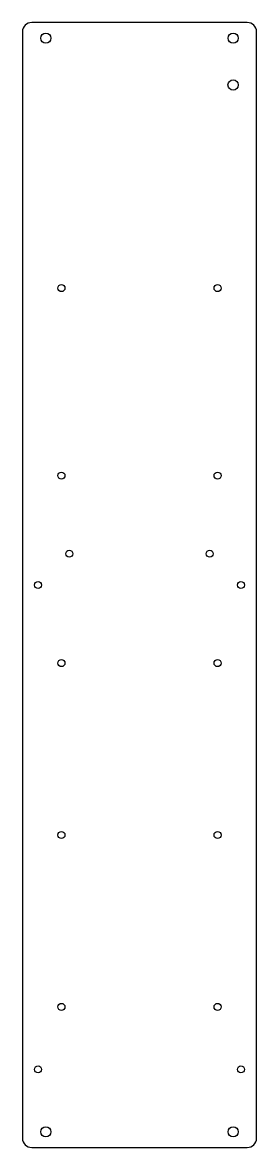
# Model space of a CAD drawing. Header units: millimetres. Extents: x -300 to -150, y 270 to 990.
import ezdxf

# ---------------------------------------------------------------- set-up
doc = ezdxf.new("R2010")
doc.units = ezdxf.units.MM
doc.layers.add('CUT', color=7, linetype='Continuous')

msp = doc.modelspace()

# ---------------------------------------------------------------- linework, layer by layer
at = {"layer": 'CUT'}
for p, q in [((-156, 990, 0.5), (-294, 990, 0.5)), ((-300, 984, 0.5), (-300, 276, 0.5)), ((-150, 276, 0.5), (-150, 984, 0.5)), ((-294, 270, 0.5), (-156, 270, 0.5))]:
    msp.add_line(p, q, dxfattribs=at)
for centre, radius in [((-285, 980, 0.5), 3.25), ((-165, 980, 0.5), 3.25), ((-165, 950, 0.5), 3.3), ((-275, 820, 0.5), 2.25), ((-175, 820, 0.5), 2.25), ((-275, 700, 0.5), 2.25), ((-175, 700, 0.5), 2.25), ((-270, 650, 0.5), 2.25), ((-180, 650, 0.5), 2.25), ((-290, 630, 0.5), 2.25), ((-160, 630, 0.5), 2.25), ((-275, 580, 0.5), 2.25), ((-175, 580, 0.5), 2.25), ((-275, 470, 0.5), 2.25), ((-175, 470, 0.5), 2.25), ((-275, 360, 0.5), 2.25), ((-175, 360, 0.5), 2.25), ((-290, 320, 0.5), 2.25), ((-160, 320, 0.5), 2.25), ((-285, 280, 0.5), 3.25), ((-165, 280, 0.5), 3.25)]:
    msp.add_circle(centre, radius, dxfattribs=at)
for centre, start, end in [((-294, 984, 0.5), 90, 180), ((-156, 984, 0.5), 0, 90), ((-294, 276, 0.5), 180, 270), ((-156, 276, 0.5), -90, 0)]:
    msp.add_arc(centre, 6, start, end, dxfattribs=at)

doc.saveas('drawing.dxf')
